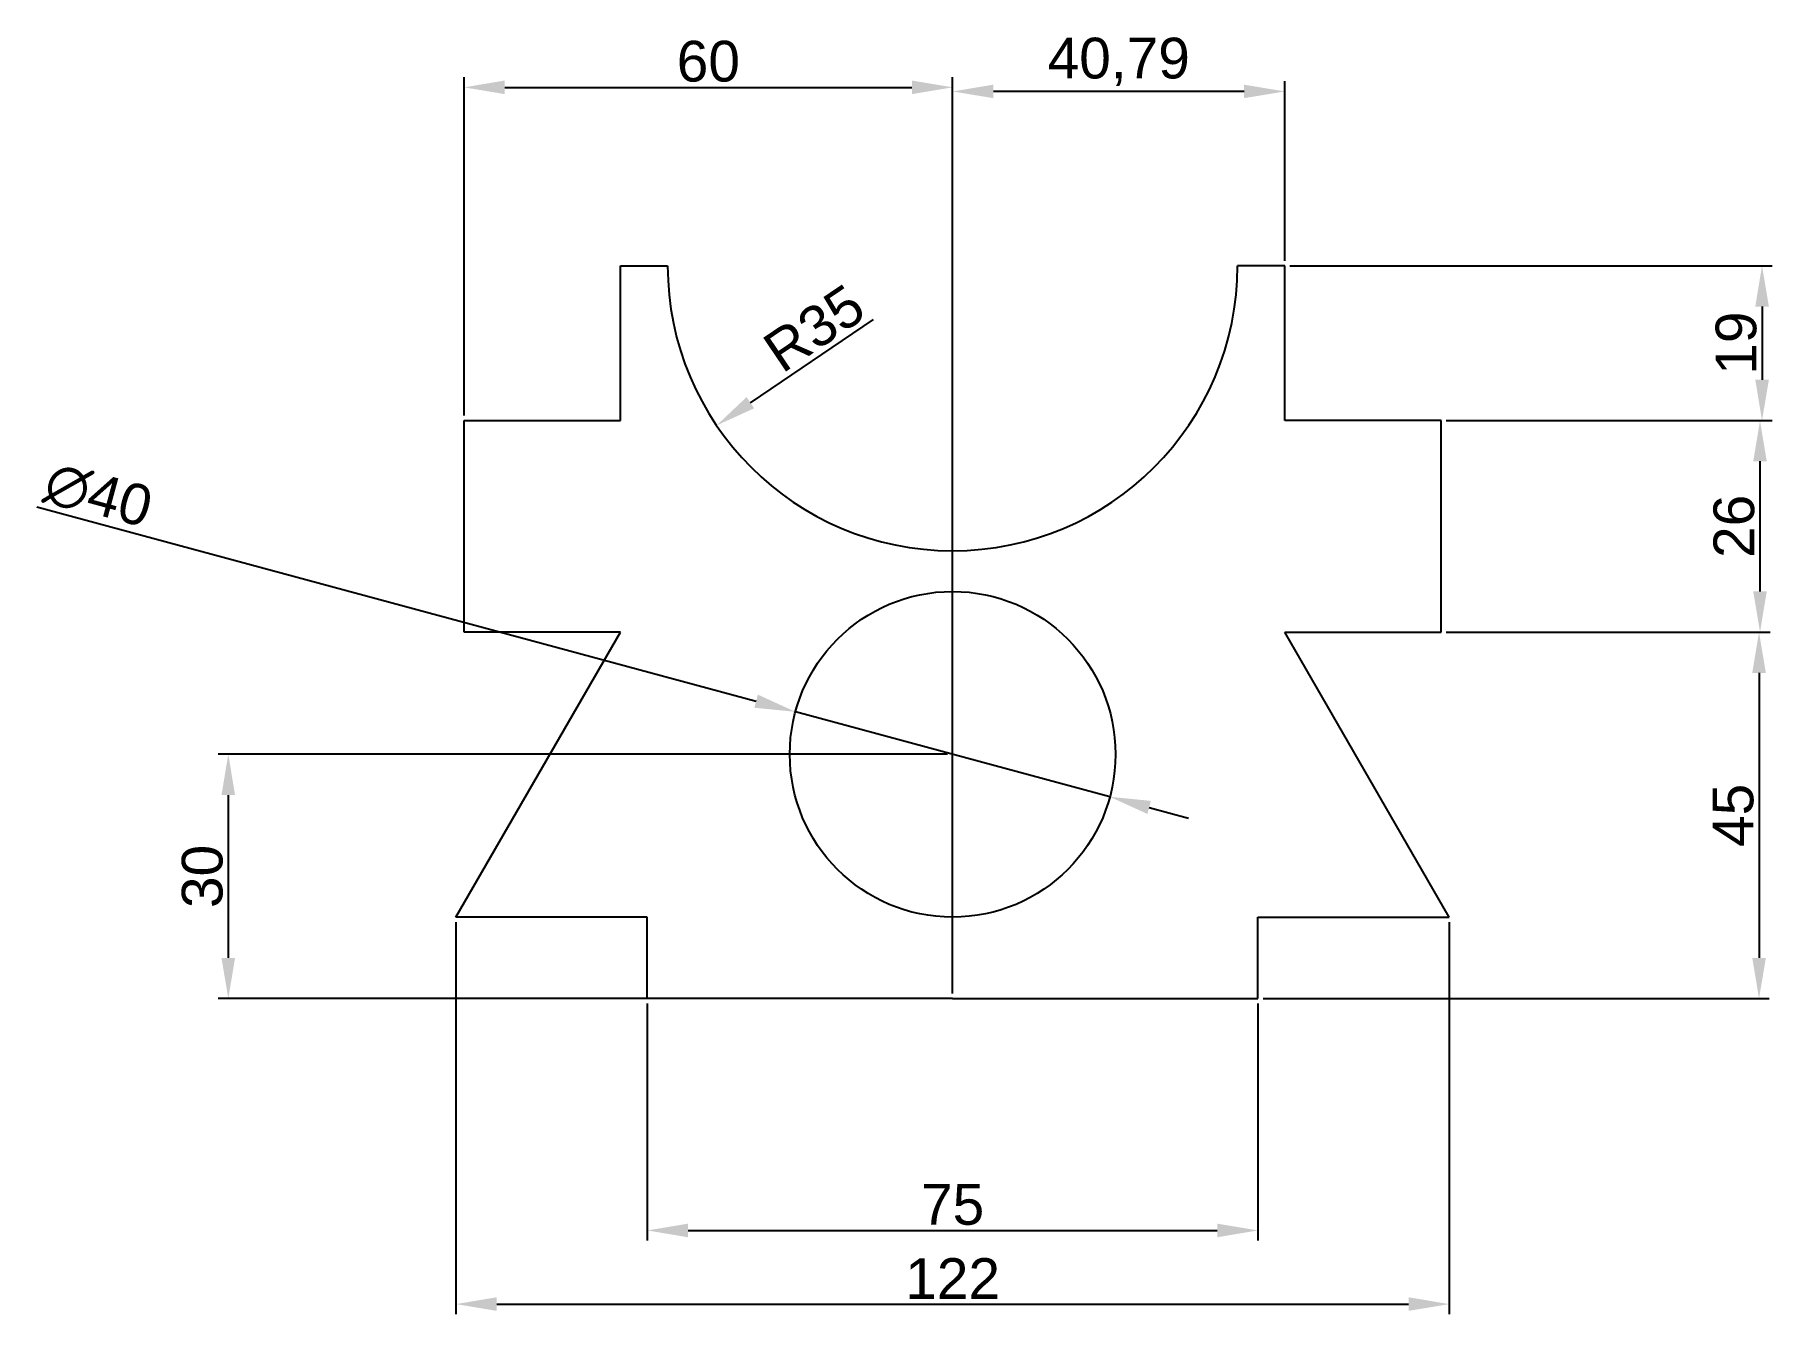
# Model space of a CAD drawing. Header units: millimetres. Extents: x -113 to 101, y -39 to 118.
import ezdxf

# ---------------------------------------------------------------- set-up
doc = ezdxf.new("R2010")
doc.units = ezdxf.units.MM
doc.styles.get("Standard").update_dxf_attribs({"font": 'arial.ttf'})
doc.dimstyles.new('ISO-25', dxfattribs={"dimtxt": 5, "dimasz": 5, "dimexe": 1.25, "dimexo": 0.625, "dimtad": 1, "dimtxsty": 'Standard', "dimcen": 2.5, "dimadec": 0, "dimazin": 0, "dimtfac": 1, "dimtmove": 0, "dimatfit": 3, "dimfxl": 1, "dimarcsym": 0})

# ---------------------------------------------------------------- blocks, each defined once
blk = doc.blocks.new('*D2')
at = {"color": 0, "lineweight": -2, "transparency": 16777216}
for p, q in [((-61, 9.38), (-61, -38.78)), ((61, 9.38), (61, -38.78)), ((-56, -37.53), (56, -37.53))]:
    blk.add_line(p, q, dxfattribs=at)
at = {"color": 0, "transparency": 16777216}
for points in [[(-56, -36.69), (-56, -38.36), (-61, -37.53)], [(56, -36.69), (56, -38.36), (61, -37.53)]]:
    blk.add_solid(points, dxfattribs=at)
at = {"layer": 'Defpoints', "color": 0, "transparency": 16777216}
for p in [(-61, 10), (61, 10), (61, -37.53)]:
    blk.add_point(p, dxfattribs=at)
at = {"color": 0, "transparency": 16777216, "insert": (0, -34.39), "char_height": 5, "attachment_point": 5}
blk.add_mtext('122', dxfattribs=at)
blk = doc.blocks.new('*D3')
at = {"color": 0, "lineweight": -2, "transparency": 16777216}
for p, q in [((-37.5, -0.62), (-37.5, -29.73)), ((37.5, -0.62), (37.5, -29.73)), ((-32.5, -28.48), (32.5, -28.48))]:
    blk.add_line(p, q, dxfattribs=at)
at = {"color": 0, "transparency": 16777216}
for points in [[(-32.5, -27.65), (-32.5, -29.32), (-37.5, -28.48)], [(32.5, -27.65), (32.5, -29.32), (37.5, -28.48)]]:
    blk.add_solid(points, dxfattribs=at)
at = {"layer": 'Defpoints', "color": 0, "transparency": 16777216}
for p in [(-37.5, 0), (37.5, 0), (37.5, -28.48)]:
    blk.add_point(p, dxfattribs=at)
at = {"color": 0, "transparency": 16777216, "insert": (0, -25.32), "char_height": 5, "attachment_point": 5}
blk.add_mtext('75', dxfattribs=at)
blk = doc.blocks.new('*D5')
at = {"color": 0, "lineweight": -2, "transparency": 16777216}
blk.add_line((-9.74, 83.41), (-24.85, 73.19), dxfattribs=at)
at = {"color": 0, "transparency": 16777216}
blk.add_solid([(-25.31, 73.88), (-24.38, 72.5), (-28.99, 70.39)], dxfattribs=at)
at = {"layer": 'Defpoints', "color": 0, "transparency": 16777216}
for p in [(0, 90), (-28.99, 70.39)]:
    blk.add_point(p, dxfattribs=at)
at = {"color": 0, "transparency": 16777216, "insert": (-17.01, 82.33), "char_height": 5, "attachment_point": 5, "rotation": 34.0841}
blk.add_mtext('R35', dxfattribs=at)
blk = doc.blocks.new('*D6')
at = {"color": 0, "lineweight": -2, "transparency": 16777216}
for p, q in [((-60, 71.62), (-60, 113.17)), ((0, 0.62), (0, 113.17)), ((-55, 111.92), (-5, 111.92))]:
    blk.add_line(p, q, dxfattribs=at)
at = {"color": 0, "transparency": 16777216}
for points in [[(-55, 112.76), (-55, 111.09), (-60, 111.92)], [(-5, 112.76), (-5, 111.09), (0, 111.92)]]:
    blk.add_solid(points, dxfattribs=at)
at = {"layer": 'Defpoints', "color": 0, "transparency": 16777216}
for p in [(0, 111.92), (-60, 71), (0, 0)]:
    blk.add_point(p, dxfattribs=at)
at = {"color": 0, "transparency": 16777216, "insert": (-30, 115.1), "char_height": 5, "attachment_point": 5}
blk.add_mtext('60', dxfattribs=at)
blk = doc.blocks.new('*D7')
at = {"color": 0, "lineweight": -2, "transparency": 16777216}
for p, q in [((0, 0.62), (0, 112.67)), ((35.79, 111.42), (5, 111.42)), ((40.79, 90.62), (40.79, 112.67))]:
    blk.add_line(p, q, dxfattribs=at)
at = {"color": 0, "transparency": 16777216}
for points in [[(5, 112.25), (5, 110.59), (0, 111.42)], [(35.79, 112.25), (35.79, 110.59), (40.79, 111.42)]]:
    blk.add_solid(points, dxfattribs=at)
at = {"layer": 'Defpoints', "color": 0, "transparency": 16777216}
for p in [(0, 111.42), (40.79, 90), (0, 0)]:
    blk.add_point(p, dxfattribs=at)
at = {"color": 0, "transparency": 16777216, "insert": (20.4, 115.05), "char_height": 5, "attachment_point": 5}
blk.add_mtext('40,79', dxfattribs=at)
blk = doc.blocks.new('*D8')
at = {"color": 0, "lineweight": -2, "transparency": 16777216}
for p, q in [((41.42, 90), (100.66, 90)), ((99.41, 85), (99.41, 76)), ((60.63, 71), (100.66, 71))]:
    blk.add_line(p, q, dxfattribs=at)
at = {"color": 0, "transparency": 16777216}
for points in [[(98.58, 85), (100.25, 85), (99.41, 90)], [(98.58, 76), (100.25, 76), (99.41, 71)]]:
    blk.add_solid(points, dxfattribs=at)
at = {"layer": 'Defpoints', "color": 0, "transparency": 16777216}
for p in [(40.79, 90), (60, 71), (99.41, 71)]:
    blk.add_point(p, dxfattribs=at)
at = {"color": 0, "transparency": 16777216, "insert": (96.24, 80.5), "char_height": 5, "attachment_point": 5, "rotation": 90}
blk.add_mtext('19', dxfattribs=at)
blk = doc.blocks.new('*D9')
at = {"color": 0, "lineweight": -2, "transparency": 16777216}
for p, q in [((60.63, 71), (100.41, 71)), ((99.16, 50), (99.16, 66)), ((60.63, 45), (100.41, 45))]:
    blk.add_line(p, q, dxfattribs=at)
at = {"color": 0, "transparency": 16777216}
for points in [[(98.33, 66), (99.99, 66), (99.16, 71)], [(98.33, 50), (99.99, 50), (99.16, 45)]]:
    blk.add_solid(points, dxfattribs=at)
at = {"layer": 'Defpoints', "color": 0, "transparency": 16777216}
for p in [(60, 71), (99.16, 71), (60, 45)]:
    blk.add_point(p, dxfattribs=at)
at = {"color": 0, "transparency": 16777216, "insert": (95.98, 58), "char_height": 5, "attachment_point": 5, "rotation": 90}
blk.add_mtext('26', dxfattribs=at)
blk = doc.blocks.new('*D10')
at = {"color": 0, "lineweight": -2, "transparency": 16777216}
for p, q in [((60.63, 45), (100.29, 45)), ((99.04, 40), (99.04, 5)), ((38.13, 0), (100.29, 0))]:
    blk.add_line(p, q, dxfattribs=at)
at = {"color": 0, "transparency": 16777216}
for points in [[(98.21, 40), (99.88, 40), (99.04, 45)], [(98.21, 5), (99.88, 5), (99.04, 0)]]:
    blk.add_solid(points, dxfattribs=at)
at = {"layer": 'Defpoints', "color": 0, "transparency": 16777216}
for p in [(60, 45), (37.5, 0), (99.04, 0)]:
    blk.add_point(p, dxfattribs=at)
at = {"color": 0, "transparency": 16777216, "insert": (95.88, 22.5), "char_height": 5, "attachment_point": 5, "rotation": 90}
blk.add_mtext('45', dxfattribs=at)
blk = doc.blocks.new('*D11')
at = {"color": 0, "lineweight": -2, "transparency": 16777216}
for p, q in [((-0.63, 30), (-90.21, 30)), ((-88.96, 25), (-88.96, 5)), ((-0.63, 0), (-90.21, 0))]:
    blk.add_line(p, q, dxfattribs=at)
at = {"color": 0, "transparency": 16777216}
for points in [[(-89.8, 25), (-88.13, 25), (-88.96, 30)], [(-89.8, 5), (-88.13, 5), (-88.96, 0)]]:
    blk.add_solid(points, dxfattribs=at)
at = {"layer": 'Defpoints', "color": 0, "transparency": 16777216}
for p in [(0, 30), (0, 0), (-88.96, 0)]:
    blk.add_point(p, dxfattribs=at)
at = {"color": 0, "transparency": 16777216, "insert": (-92.14, 15), "char_height": 5, "attachment_point": 5, "rotation": 90}
blk.add_mtext('30', dxfattribs=at)
blk = doc.blocks.new('*D12')
at = {"color": 0, "lineweight": -2, "transparency": 16777216}
for p, q in [((-112.47, 60.4), (-24.13, 36.52)), ((19.31, 24.78), (-19.31, 35.22)), ((24.13, 23.48), (28.96, 22.17))]:
    blk.add_line(p, q, dxfattribs=at)
at = {"color": 0, "transparency": 16777216}
for points in [[(-23.92, 37.33), (-24.35, 35.72), (-19.31, 35.22)], [(24.35, 24.28), (23.92, 22.67), (19.31, 24.78)]]:
    blk.add_solid(points, dxfattribs=at)
at = {"layer": 'Defpoints', "color": 0, "transparency": 16777216}
for p in [(-19.31, 35.22), (19.31, 24.78)]:
    blk.add_point(p, dxfattribs=at)
at = {"color": 0, "transparency": 16777216, "insert": (-104.93, 61.8), "char_height": 5, "attachment_point": 5, "rotation": 344.8738}
blk.add_mtext('∅40', dxfattribs=at)

msp = doc.modelspace()

# ---------------------------------------------------------------- linework, layer by layer
for p, q in [((-40.793, 71), (-40.793, 90)), ((-40.793, 90), (-35, 90)), ((40.793, 90), (35, 90)), ((40.793, 71), (40.793, 90)), ((-60, 45), (-60, 71)), ((-60, 71), (-40.793, 71)), ((60, 71), (40.793, 71)), ((60, 45), (60, 71)), ((-61, 10), (-40.793, 45)), ((-40.793, 45), (-60, 45)), ((61, 10), (40.793, 45)), ((40.793, 45), (60, 45)), ((-37.5, 10), (-61, 10)), ((-37.5, 0), (-37.5, 10)), ((37.5, 0), (37.5, 10)), ((37.5, 10), (61, 10)), ((0, 0), (-37.5, 0)), ((0, 0), (37.5, 0))]:
    msp.add_line(p, q)
msp.add_circle((0, 30), 20)
msp.add_arc((0, 90), 35, 180, 0)

# ---------------------------------------------------------------- dimensions: what is measured, and where the dimension line sits
for base, p1, p2, picture, middle in [((0, 111.923), (-60, 71), (0, 0), '*D6', (-30, 115.101)), ((0, 111.42), (40.793, 90), (0, 0), '*D7', (20.396, 115.05)), ((61, -37.526), (-61, 10), (61, 10), '*D2', (0, -34.391)), ((37.5, -28.484), (-37.5, 0), (37.5, 0), '*D3', (0, -25.316))]:
    dim = msp.add_linear_dim(base=base, p1=p1, p2=p2, dimstyle='ISO-25')
    dim.commit()
    dim.dimension.update_dxf_attribs({"geometry": picture, "text_midpoint": middle})
dim = msp.add_radius_dim(center=(0, 90), mpoint=(-28.988, 70.386), dimstyle='ISO-25')
dim.commit()
dim.dimension.update_dxf_attribs({"geometry": '*D5', "text_midpoint": (-15.225, 79.698), "dimtype": 164})
for base, p1, p2, picture, middle in [((99.414, 71), (40.793, 90), (60, 71), '*D8', (96.236, 80.5)), ((99.045, 0), (60, 45), (37.5, 0), '*D10', (95.877, 22.5)), ((-88.963, 0), (0, 30), (0, 0), '*D11', (-92.142, 15))]:
    dim = msp.add_linear_dim(base=base, p1=p1, p2=p2, angle=90, dimstyle='ISO-25')
    dim.commit()
    dim.dimension.update_dxf_attribs({"geometry": picture, "text_midpoint": middle})
dim = msp.add_aligned_dim(p1=(60, 45), p2=(60, 71), distance=-39.161, dimstyle='ISO-25')
dim.commit()
dim.dimension.update_dxf_attribs({"geometry": '*D9', "text_midpoint": (95.983, 58)})
dim = msp.add_diameter_dim_2p(p1=(19.307, 24.781), p2=(-19.307, 35.219), dimstyle='ISO-25')
dim.commit()
dim.dimension.update_dxf_attribs({"geometry": '*D12', "text_midpoint": (-105.795, 58.598), "dimtype": 163})

doc.saveas('drawing.dxf')
